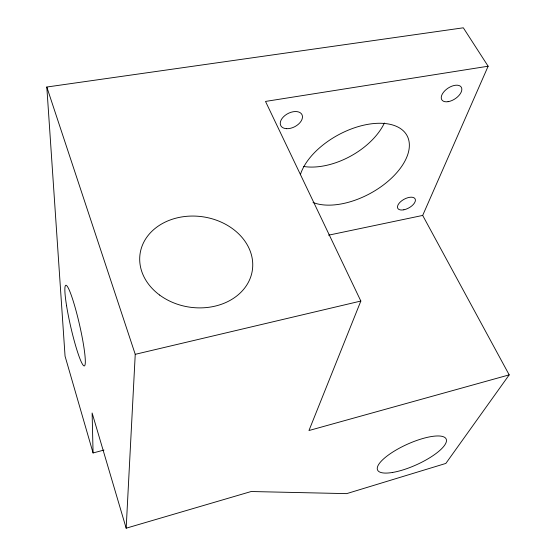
<?xml version="1.0" encoding="UTF-8"?>
<svg xmlns="http://www.w3.org/2000/svg" width="556" height="556" viewBox="0 0 556 556"><rect width="100%" height="100%" fill="white"/><g stroke="black" fill="none" stroke-linecap="round" stroke-linejoin="round"><path stroke-width="0.83" d="M126.17 528.2L135.24 354.325L46.808 87.028L463.322 27.8L488.133 66.22L422.685 215.429L509.192 374.869L445.849 463.426L346.68 493.631L251.166 491.518L126.17 528.2L92.122 412.997L93.074 452.959L103.965 450.068M488.133 66.22L265.511 101.428L360.837 301.046L308.962 430.532L509.192 374.869M135.24 354.325L360.837 301.046M328.575 235.174L422.685 215.429M93.074 452.959L65.059 356.188L46.808 87.028M300.365 174.751A60.062 33.339 -28.4 0 1 377.079 123.321A60.062 33.339 -28.4 0 1 398.61 170.497A60.062 33.339 -28.4 0 1 313.028 202.495M384.391 123.008A58.54 34.785 -29 0 1 303.437 166.452M66.567 305.751A41.352 4.518 77.1 0 0 84.269 365.931A41.352 4.518 77.1 0 0 74.462 305.154A41.352 4.518 77.1 0 0 66.567 305.751M159.641 295.055A56.733 45.655 8.3 0 0 251.833 273.01A56.733 45.655 8.3 0 0 177.197 217.855A56.733 45.655 8.3 0 0 159.641 295.055M392.675 472.44A37.634 11.231 -24.3 0 0 446.398 441.388A37.634 11.231 -24.3 0 0 396.47 449.804A37.634 11.231 -24.3 0 0 392.675 472.44M403.837 209.8A9.883 4.941 -28.7 0 0 415.193 199.034A9.883 4.941 -28.7 0 0 400.299 201.988A9.883 4.941 -28.7 0 0 403.837 209.8M286.583 128.686A11.933 7.402 -27.6 0 0 302.457 116.28A11.933 7.402 -27.6 0 0 285.068 115.405A11.933 7.402 -27.6 0 0 286.583 128.686M448.094 101.678A11.6 6.394 -33.4 0 0 461.668 88.077A11.6 6.394 -33.4 0 0 444.849 90.739A11.6 6.394 -33.4 0 0 448.094 101.678"/></g></svg>
